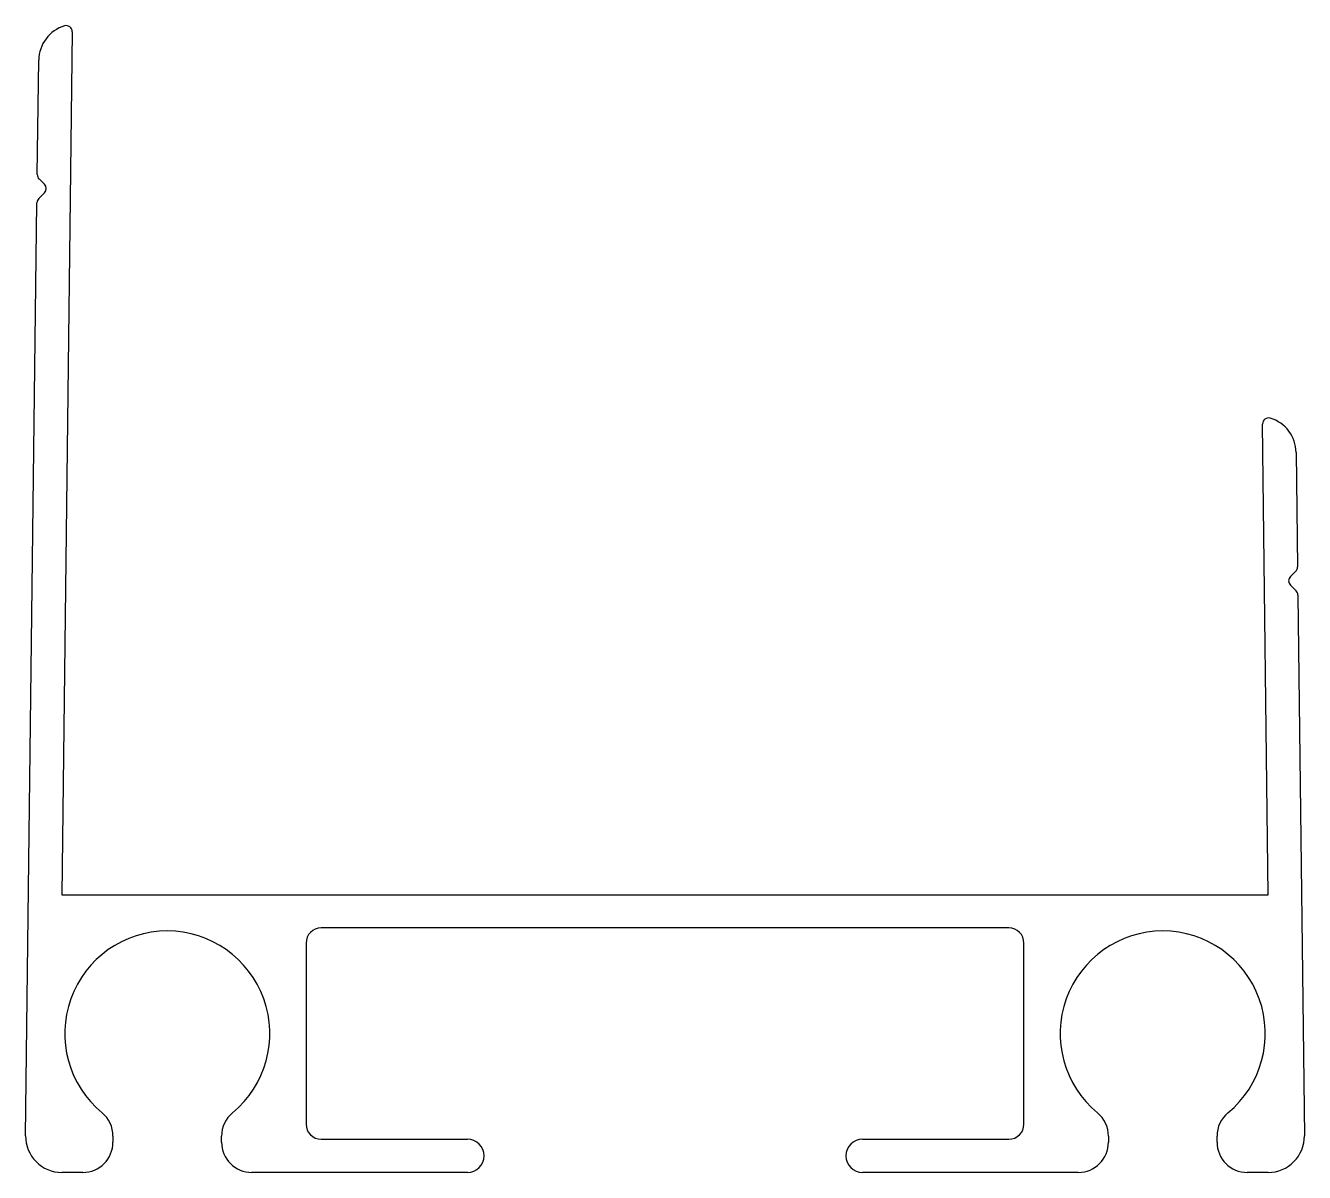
# Model space of a CAD drawing. Extents: x 2367.7 to 2410.1, y 1725.6 to 1763.6.
import ezdxf

# ---------------------------------------------------------------- set-up
doc = ezdxf.new("R2010")
doc.units = 0
doc.layers.get('0').update_dxf_attribs({"linetype": 'CONTINUOUS'})

msp = doc.modelspace()

# ---------------------------------------------------------------- linework, layer by layer
at = {"color": 0}
for p, q in [((2369.242, 1763.423), (2368.893, 1734.825)), ((2368.084, 1758.688), (2368.131, 1762.482)), ((2368.32, 1758.367), (2368.143, 1758.544)), ((2367.695, 1726.84), (2368.073, 1757.756)), ((2368.131, 1757.895), (2368.32, 1758.084)), ((2408.893, 1734.825), (2408.702, 1750.423)), ((2409.814, 1749.482), (2409.86, 1745.688)), ((2409.802, 1745.544), (2409.624, 1745.367)), ((2409.624, 1745.084), (2409.813, 1744.895)), ((2409.872, 1744.756), (2410.09, 1726.84)), ((2368.893, 1734.825), (2408.893, 1734.825)), ((2400.293, 1733.725), (2377.493, 1733.725)), ((2376.993, 1733.225), (2376.993, 1727.225)), ((2400.793, 1727.225), (2400.793, 1733.225)), ((2370.593, 1726.831), (2370.593, 1726.625)), ((2374.193, 1726.625), (2374.193, 1726.831)), ((2403.593, 1726.831), (2403.593, 1726.625)), ((2407.193, 1726.625), (2407.193, 1726.831)), ((2377.493, 1726.725), (2382.343, 1726.725)), ((2395.443, 1726.725), (2400.293, 1726.725)), ((2369.593, 1725.625), (2368.895, 1725.625)), ((2382.343, 1725.625), (2375.193, 1725.625)), ((2402.593, 1725.625), (2395.443, 1725.625)), ((2408.89, 1725.625), (2408.193, 1725.625))]:
    msp.add_line(p, q, dxfattribs=at)
for centre, radius, start, end in [((2369.331, 1762.468), 1.2, 106.7576, 179.3), ((2369.042, 1763.425), 0.2, 359.3, 106.7576), ((2368.284, 1758.685), 0.2, 179.3, 225), ((2368.179, 1758.225), 0.2, 315, 45), ((2368.273, 1757.754), 0.2, 135, 179.3), ((2408.902, 1750.425), 0.2, 73.2424, 180.7), ((2408.614, 1749.468), 1.2, 0.7, 73.2424), ((2409.66, 1745.685), 0.2, 315, 0.7), ((2409.766, 1745.225), 0.2, 135, 225), ((2409.672, 1744.754), 0.2, 0.7, 45), ((2372.393, 1730.225), 3.4, 309.5212, 230.4788), ((2377.493, 1733.225), 0.5, 90, 180), ((2400.293, 1733.225), 0.5, 0, 90), ((2405.393, 1730.225), 3.4, 309.5212, 230.4788), ((2369.593, 1726.831), 1, 0, 50.4788), ((2375.193, 1726.831), 1, 129.5212, 180), ((2377.493, 1727.225), 0.5, 180, 270), ((2400.293, 1727.225), 0.5, 270, 0), ((2402.593, 1726.831), 1, 0, 50.4788), ((2408.193, 1726.831), 1, 129.5212, 180), ((2368.895, 1726.825), 1.2, 179.3, 270), ((2408.89, 1726.825), 1.2, 270, 0.7), ((2369.593, 1726.625), 1, 270, 0), ((2375.193, 1726.625), 1, 180, 270), ((2382.343, 1726.175), 0.55, 270, 90), ((2395.443, 1726.175), 0.55, 90, 270), ((2402.593, 1726.625), 1, 270, 0), ((2408.193, 1726.625), 1, 180, 270)]:
    msp.add_arc(centre, radius, start, end, dxfattribs=at)

doc.saveas('drawing.dxf')
